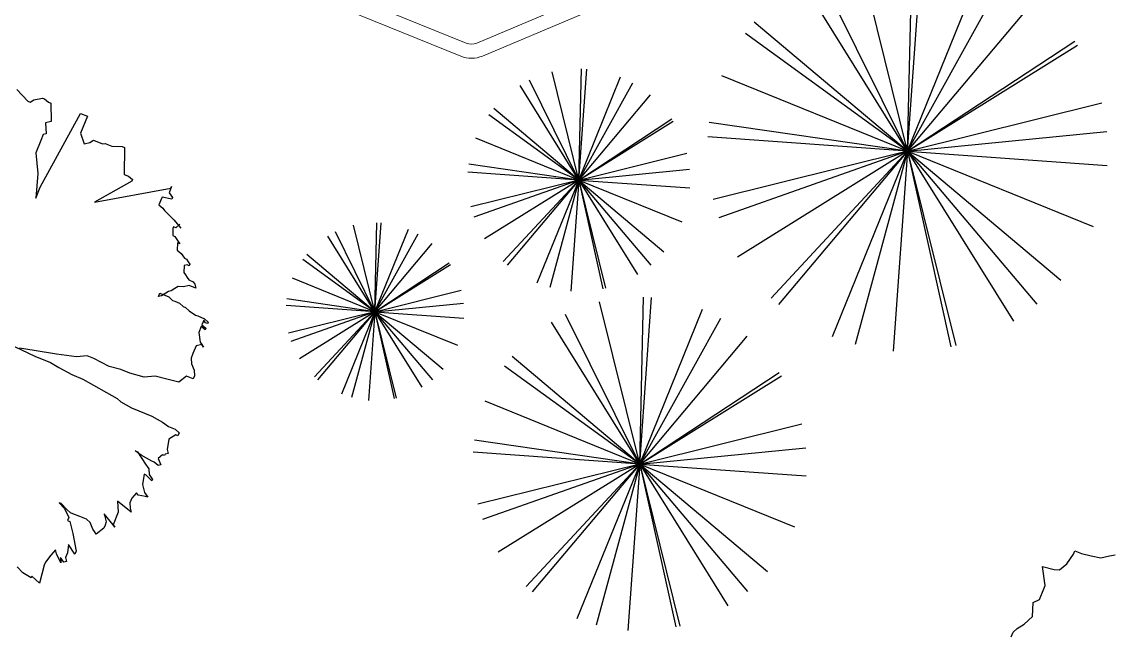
# Model space of a CAD drawing. Header units: millimetres. Extents: x 111 to 1506, y 14 to 566.
# Drawn here: x 270.024 to 273.915, y 87.949 to 90.14 of the extents above; entities that cross this region are included whole.
import ezdxf

# ---------------------------------------------------------------- set-up
doc = ezdxf.new("R2010")
doc.units = ezdxf.units.MM
doc.layers.add('fer', color=8, linetype='Continuous')
doc.layers.add('G', color=254, linetype='Continuous', lineweight=5)
doc.layers.add('PLUMA 0.05', color=240, linetype='Continuous', lineweight=5)

# ---------------------------------------------------------------- blocks, each defined once
blk = doc.blocks.new('ala')
at = {"layer": 'PLUMA 0.05', "color": 25}
for p, q in [((1563.8079, 60.9717), (1562.979, 61.8007)), ((1563.8225, 60.9364), (1563.8225, 59.8792))]:
    blk.add_line(p, q, dxfattribs=at)
blk.add_lwpolyline([(1563.8725, 60.9364), (1563.8725, 59.8792, -0.198912), (1563.8432, 59.8085), (1563.0143, 58.9796, -0.198912), (1562.9436, 58.9503), (1561.8865, 58.9503, -0.198912), (1561.8157, 58.9796), (1560.9868, 59.8085, -0.198912), (1560.9575, 59.8792), (1560.9575, 60.9364, -0.198912), (1560.9868, 61.0071), (1561.8157, 61.836, -0.198912), (1561.8865, 61.8653), (1562.9436, 61.8653, -0.198912), (1563.0143, 61.836), (1563.8432, 61.0071, -0.198912)], format="xyb", close=True, dxfattribs=at)
blk.add_arc((1563.7725, 60.9364), 0.05, 0, 45, dxfattribs=at)
blk = doc.blocks.new('tr')
at = {"layer": 'fer', "color": 97}
for p, q in [((1378.5446, 206.7001), (1378.5625, 206.7087)), ((1378.5446, 206.7001), (1378.5625, 206.7087)), ((1378.5625, 206.7087), (1378.5744, 206.7087)), ((1378.5625, 206.7087), (1378.5625, 206.7087)), ((1378.5625, 206.7087), (1378.5744, 206.7087)), ((1378.5625, 206.7087), (1378.5625, 206.7087)), ((1378.5744, 206.7087), (1378.5744, 206.6827)), ((1378.5744, 206.7087), (1378.5744, 206.7087)), ((1378.5744, 206.7087), (1378.5744, 206.6827)), ((1378.5744, 206.7087), (1378.5744, 206.7087)), ((1378.7648, 206.7174), (1378.7707, 206.7347)), ((1378.7648, 206.7174), (1378.7707, 206.7347)), ((1378.7648, 206.6914), (1378.7648, 206.7174)), ((1378.7648, 206.6914), (1378.7648, 206.7174)), ((1378.7707, 206.7347), (1378.7827, 206.7347)), ((1378.7707, 206.7347), (1378.7707, 206.7347)), ((1378.7707, 206.7347), (1378.7827, 206.7347)), ((1378.7707, 206.7347), (1378.7707, 206.7347)), ((1378.7827, 206.7347), (1378.7827, 206.7261)), ((1378.7827, 206.7347), (1378.7827, 206.7261)), ((1378.7827, 206.7261), (1378.8065, 206.7087)), ((1378.7827, 206.7261), (1378.7827, 206.7261)), ((1378.7827, 206.7261), (1378.8065, 206.7087)), ((1378.7827, 206.7261), (1378.7827, 206.7261)), ((1378.8065, 206.7087), (1378.8422, 206.7174)), ((1378.8065, 206.7087), (1378.8422, 206.7174)), ((1378.8422, 206.7174), (1378.8541, 206.7261)), ((1378.8422, 206.7174), (1378.8541, 206.7261)), ((1378.8541, 206.7261), (1378.86, 206.7174)), ((1378.8541, 206.7261), (1378.8541, 206.7261)), ((1378.8541, 206.7261), (1378.86, 206.7174)), ((1378.8541, 206.7261), (1378.8541, 206.7261)), ((1378.86, 206.7174), (1378.866, 206.7174)), ((1378.86, 206.7174), (1378.866, 206.7174)), ((1378.866, 206.7174), (1378.866, 206.7087)), ((1378.866, 206.7174), (1378.866, 206.7087)), ((1378.866, 206.7087), (1378.8838, 206.7001)), ((1378.866, 206.7087), (1378.8838, 206.7001)), ((1378.8838, 206.7001), (1378.9017, 206.7174)), ((1378.8838, 206.7001), (1378.9017, 206.7174)), ((1378.9017, 206.7174), (1378.9076, 206.7087)), ((1378.9017, 206.7174), (1378.9076, 206.7087)), ((1378.9076, 206.7087), (1378.9017, 206.6914)), ((1378.9076, 206.7087), (1378.9017, 206.6914)), ((1378.9493, 206.6914), (1378.9612, 206.7087)), ((1378.9493, 206.6914), (1378.9612, 206.7087)), ((1378.9671, 206.7087), (1378.9552, 206.6827)), ((1378.9671, 206.7087), (1378.9552, 206.6827)), ((1378.9612, 206.7087), (1378.9671, 206.7087)), ((1378.9612, 206.7087), (1378.9671, 206.7087)), ((1379.0147, 206.7001), (1379.0266, 206.7174)), ((1379.0147, 206.7001), (1379.0266, 206.7174)), ((1379.0266, 206.7174), (1379.0266, 206.7087)), ((1379.0266, 206.7174), (1379.0266, 206.7087)), ((1379.0266, 206.7087), (1379.0326, 206.6827)), ((1379.0266, 206.7087), (1379.0326, 206.6827)), ((1378.3601, 206.6654), (1378.3661, 206.6827)), ((1378.3601, 206.6654), (1378.3661, 206.6827)), ((1378.3601, 206.6394), (1378.3601, 206.6654)), ((1378.3601, 206.6394), (1378.3601, 206.6654)), ((1378.3661, 206.6827), (1378.372, 206.6827)), ((1378.3661, 206.6827), (1378.372, 206.6827)), ((1378.372, 206.6741), (1378.3661, 206.6654)), ((1378.372, 206.6741), (1378.3661, 206.6654)), ((1378.3661, 206.6654), (1378.372, 206.6654)), ((1378.3661, 206.6654), (1378.372, 206.6654)), ((1378.372, 206.6827), (1378.372, 206.6741)), ((1378.372, 206.6827), (1378.372, 206.6741)), ((1378.372, 206.6654), (1378.3839, 206.6654)), ((1378.372, 206.6654), (1378.3839, 206.6654)), ((1378.3839, 206.6654), (1378.3899, 206.6827)), ((1378.3839, 206.6654), (1378.3899, 206.6827)), ((1378.3958, 206.6827), (1378.3899, 206.6654)), ((1378.3899, 206.6827), (1378.3958, 206.6827)), ((1378.3958, 206.6827), (1378.3899, 206.6654)), ((1378.3899, 206.6827), (1378.3958, 206.6827)), ((1378.3899, 206.6654), (1378.4137, 206.6654)), ((1378.3899, 206.6654), (1378.4137, 206.6654)), ((1378.4137, 206.6654), (1378.4434, 206.6827)), ((1378.4137, 206.6654), (1378.4434, 206.6827)), ((1378.4434, 206.6827), (1378.4494, 206.6914)), ((1378.4434, 206.6827), (1378.4494, 206.6914)), ((1378.4553, 206.7001), (1378.4494, 206.6914)), ((1378.4494, 206.6914), (1378.4553, 206.7001)), ((1378.4553, 206.7001), (1378.4494, 206.6914)), ((1378.4494, 206.6914), (1378.4553, 206.7001)), ((1378.4494, 206.6914), (1378.4613, 206.6741)), ((1378.4494, 206.6914), (1378.4613, 206.6741)), ((1378.4613, 206.6741), (1378.491, 206.6741)), ((1378.4613, 206.6741), (1378.491, 206.6741)), ((1378.491, 206.6741), (1378.5089, 206.6741)), ((1378.491, 206.6741), (1378.5089, 206.6741)), ((1378.5089, 206.6741), (1378.5268, 206.6827)), ((1378.5089, 206.6741), (1378.5268, 206.6827)), ((1378.5268, 206.6827), (1378.5446, 206.7001)), ((1378.5268, 206.6827), (1378.5446, 206.7001)), ((1378.5446, 206.7001), (1378.5446, 206.7001)), ((1378.5446, 206.7001), (1378.5446, 206.7001)), ((1378.5744, 206.6827), (1378.6041, 206.6654)), ((1378.5744, 206.6827), (1378.6041, 206.6654)), ((1378.6041, 206.6654), (1378.6101, 206.6221)), ((1378.6041, 206.6654), (1378.6101, 206.6221)), ((1378.7529, 206.6221), (1378.7588, 206.6654)), ((1378.7529, 206.6221), (1378.7588, 206.6654)), ((1378.7588, 206.6654), (1378.7648, 206.6914)), ((1378.7588, 206.6654), (1378.7648, 206.6914)), ((1378.8898, 206.6221), (1378.9195, 206.6654)), ((1378.8898, 206.6221), (1378.9195, 206.6654)), ((1378.9017, 206.6827), (1378.8957, 206.6394)), ((1378.9017, 206.6827), (1378.8957, 206.6394)), ((1378.9017, 206.6914), (1378.9017, 206.6827)), ((1378.9017, 206.6914), (1378.9017, 206.6827)), ((1378.9195, 206.6654), (1378.9314, 206.6827)), ((1378.9195, 206.6654), (1378.9314, 206.6827)), ((1378.9314, 206.6827), (1378.9493, 206.6914)), ((1378.9314, 206.6827), (1378.9493, 206.6914)), ((1378.9552, 206.6741), (1378.9909, 206.6827)), ((1378.9552, 206.6827), (1378.9552, 206.6741)), ((1378.9552, 206.6741), (1378.9909, 206.6827)), ((1378.9552, 206.6827), (1378.9552, 206.6741)), ((1378.9909, 206.6827), (1379.0147, 206.7001)), ((1378.9909, 206.6827), (1379.0147, 206.7001)), ((1379.0326, 206.6827), (1379.0266, 206.6741)), ((1379.0326, 206.6827), (1379.0266, 206.6741)), ((1379.0266, 206.6741), (1379.0505, 206.6654)), ((1379.0266, 206.6741), (1379.0505, 206.6654)), ((1379.0505, 206.6654), (1379.0683, 206.6654)), ((1379.0505, 206.6654), (1379.0683, 206.6654)), ((1379.0683, 206.6654), (1379.0862, 206.6741)), ((1379.0683, 206.6654), (1379.0862, 206.6741)), ((1379.0981, 206.6827), (1379.0802, 206.6221)), ((1379.0981, 206.6827), (1379.0802, 206.6221)), ((1379.0862, 206.6741), (1379.0981, 206.6827)), ((1379.0862, 206.6741), (1379.0981, 206.6827)), ((1378.3542, 206.6047), (1378.3601, 206.6307)), ((1378.3542, 206.6047), (1378.3601, 206.6307)), ((1378.3601, 206.6307), (1378.3601, 206.6394)), ((1378.3601, 206.6307), (1378.3601, 206.6394)), ((1378.8957, 206.6394), (1378.8898, 206.6134)), ((1378.8957, 206.6394), (1378.8898, 206.6134)), ((1379.0802, 206.6221), (1379.1159, 206.6394)), ((1379.0802, 206.6221), (1379.1159, 206.6394)), ((1379.1159, 206.6394), (1379.1635, 206.6394)), ((1379.1159, 206.6394), (1379.1635, 206.6394)), ((1379.1635, 206.6394), (1379.1397, 206.5961)), ((1379.1635, 206.6394), (1379.1397, 206.5961)), ((1379.1695, 206.6481), (1379.1635, 206.6394)), ((1379.1635, 206.6394), (1379.1695, 206.6481)), ((1379.1695, 206.6481), (1379.1635, 206.6394)), ((1379.1635, 206.6394), (1379.1695, 206.6481)), ((1378.253, 206.5788), (1378.259, 206.5874)), ((1378.253, 206.5788), (1378.259, 206.5874)), ((1378.259, 206.5874), (1378.2709, 206.5961)), ((1378.259, 206.5874), (1378.2709, 206.5961)), ((1378.259, 206.5874), (1378.259, 206.5874)), ((1378.259, 206.5874), (1378.259, 206.5874)), ((1378.2709, 206.5961), (1378.2709, 206.5874)), ((1378.2709, 206.5961), (1378.2709, 206.5874)), ((1378.2709, 206.5874), (1378.2709, 206.5788)), ((1378.2709, 206.5874), (1378.2709, 206.5788)), ((1378.3482, 206.5874), (1378.3542, 206.6047)), ((1378.3482, 206.5874), (1378.3542, 206.6047)), ((1378.3482, 206.5788), (1378.3482, 206.5874)), ((1378.3482, 206.5788), (1378.3482, 206.5874)), ((1378.6101, 206.6221), (1378.616, 206.5788)), ((1378.6101, 206.6221), (1378.616, 206.5788)), ((1378.7529, 206.5441), (1378.7529, 206.6221)), ((1378.7529, 206.5441), (1378.7529, 206.6221)), ((1378.8898, 206.6134), (1378.8898, 206.6221)), ((1378.8898, 206.6134), (1378.8898, 206.6221)), ((1379.1397, 206.5961), (1379.1635, 206.6134)), ((1379.1397, 206.5961), (1379.1635, 206.6134)), ((1379.1635, 206.6134), (1379.1754, 206.6134)), ((1379.1635, 206.6134), (1379.1754, 206.6134)), ((1379.1754, 206.6134), (1379.1873, 206.6134)), ((1379.1754, 206.6134), (1379.1873, 206.6134)), ((1379.1873, 206.6134), (1379.2171, 206.5961)), ((1379.1873, 206.6134), (1379.2171, 206.5961)), ((1379.2111, 206.5874), (1379.2052, 206.5788)), ((1379.2111, 206.5874), (1379.2052, 206.5788)), ((1379.2171, 206.5961), (1379.2111, 206.5874)), ((1379.2171, 206.5961), (1379.2111, 206.5874)), ((1378.2411, 206.5441), (1378.2471, 206.5528)), ((1378.2411, 206.5441), (1378.2471, 206.5528)), ((1378.2471, 206.5528), (1378.253, 206.5614)), ((1378.2471, 206.5528), (1378.253, 206.5614)), ((1378.253, 206.5614), (1378.253, 206.5788)), ((1378.253, 206.5614), (1378.253, 206.5788)), ((1378.2709, 206.5788), (1378.2709, 206.5701)), ((1378.2709, 206.5788), (1378.2709, 206.5788)), ((1378.2709, 206.5788), (1378.2709, 206.5701)), ((1378.2709, 206.5788), (1378.2709, 206.5788)), ((1378.2709, 206.5701), (1378.2828, 206.5528)), ((1378.2709, 206.5701), (1378.2828, 206.5528)), ((1378.2828, 206.5528), (1378.2887, 206.5354)), ((1378.2828, 206.5528), (1378.2887, 206.5354)), ((1378.3423, 206.5614), (1378.3482, 206.5788)), ((1378.3423, 206.5614), (1378.3482, 206.5788)), ((1378.3423, 206.5441), (1378.3423, 206.5614)), ((1378.3423, 206.5441), (1378.3423, 206.5614)), ((1378.616, 206.5788), (1378.6339, 206.5441)), ((1378.616, 206.5788), (1378.6339, 206.5441)), ((1379.1873, 206.5614), (1379.1814, 206.5441)), ((1379.1873, 206.5614), (1379.1814, 206.5441)), ((1379.2052, 206.5788), (1379.1873, 206.5614)), ((1379.2052, 206.5788), (1379.1873, 206.5614)), ((1379.2468, 206.5181), (1379.3004, 206.5528)), ((1379.2468, 206.5181), (1379.3004, 206.5528)), ((1379.3123, 206.5528), (1379.2885, 206.5181)), ((1379.3123, 206.5528), (1379.2885, 206.5181)), ((1379.3004, 206.5528), (1379.3123, 206.5528)), ((1379.3004, 206.5528), (1379.3123, 206.5528)), ((1379.3123, 206.5528), (1379.3123, 206.5528)), ((1379.3123, 206.5528), (1379.3123, 206.5528)), ((1378.1756, 206.5008), (1378.1875, 206.5181)), ((1378.1756, 206.5008), (1378.1875, 206.5181)), ((1378.1875, 206.5268), (1378.1935, 206.5354)), ((1378.1875, 206.5268), (1378.1935, 206.5354)), ((1378.1875, 206.5181), (1378.1875, 206.5268)), ((1378.1875, 206.5181), (1378.1875, 206.5268)), ((1378.1935, 206.5354), (1378.1994, 206.5441)), ((1378.1935, 206.5354), (1378.1994, 206.5441)), ((1378.1994, 206.5441), (1378.2054, 206.5441)), ((1378.1994, 206.5441), (1378.2054, 206.5441)), ((1378.2054, 206.5441), (1378.2054, 206.5354)), ((1378.2054, 206.5441), (1378.2054, 206.5441)), ((1378.2054, 206.5441), (1378.2054, 206.5354)), ((1378.2054, 206.5441), (1378.2054, 206.5441)), ((1378.2054, 206.5354), (1378.2113, 206.5268)), ((1378.2054, 206.5354), (1378.2054, 206.5354)), ((1378.2054, 206.5354), (1378.2113, 206.5268)), ((1378.2054, 206.5354), (1378.2054, 206.5354)), ((1378.2113, 206.5268), (1378.2351, 206.5354)), ((1378.2113, 206.5268), (1378.2351, 206.5354)), ((1378.2351, 206.5354), (1378.2411, 206.5441)), ((1378.2351, 206.5354), (1378.2411, 206.5441)), ((1378.2351, 206.5354), (1378.2351, 206.5354)), ((1378.2351, 206.5354), (1378.2351, 206.5354)), ((1378.2887, 206.5354), (1378.3006, 206.5268)), ((1378.2887, 206.5354), (1378.3006, 206.5268)), ((1378.3006, 206.5268), (1378.3125, 206.5181)), ((1378.3006, 206.5268), (1378.3125, 206.5181)), ((1378.3125, 206.5181), (1378.3185, 206.5094)), ((1378.3125, 206.5181), (1378.3185, 206.5094)), ((1378.3185, 206.5094), (1378.3423, 206.4921)), ((1378.3185, 206.5094), (1378.3423, 206.4921)), ((1378.3363, 206.5181), (1378.3423, 206.5354)), ((1378.3363, 206.5181), (1378.3423, 206.5354)), ((1378.3363, 206.4834), (1378.3363, 206.5181)), ((1378.3363, 206.4834), (1378.3363, 206.5181)), ((1378.3423, 206.5441), (1378.3423, 206.5441)), ((1378.3423, 206.5354), (1378.3423, 206.5441)), ((1378.3423, 206.5441), (1378.3423, 206.5441)), ((1378.3423, 206.5354), (1378.3423, 206.5441)), ((1378.6339, 206.5441), (1378.6398, 206.4921)), ((1378.6339, 206.5441), (1378.6398, 206.4921)), ((1378.7469, 206.5008), (1378.7529, 206.5441)), ((1378.7469, 206.5008), (1378.7529, 206.5441)), ((1379.1814, 206.5441), (1379.1814, 206.5181)), ((1379.1814, 206.5441), (1379.1814, 206.5181)), ((1379.1814, 206.5181), (1379.1814, 206.4921)), ((1379.1814, 206.5181), (1379.1814, 206.4921)), ((1379.2111, 206.4921), (1379.2468, 206.5181)), ((1379.2111, 206.4921), (1379.2468, 206.5181)), ((1379.2468, 206.5181), (1379.2468, 206.5181)), ((1379.2468, 206.5181), (1379.2468, 206.5181)), ((1379.2885, 206.5181), (1379.3182, 206.5268)), ((1379.2885, 206.5181), (1379.3182, 206.5268)), ((1379.2885, 206.5181), (1379.2885, 206.5181)), ((1379.2885, 206.5181), (1379.2885, 206.5181)), ((1379.3182, 206.5268), (1379.3361, 206.5268)), ((1379.3182, 206.5268), (1379.3361, 206.5268)), ((1379.3361, 206.5268), (1379.348, 206.5354)), ((1379.3361, 206.5268), (1379.348, 206.5354)), ((1379.3599, 206.5181), (1379.3361, 206.4921)), ((1379.3599, 206.5181), (1379.3361, 206.4921)), ((1379.354, 206.5268), (1379.3421, 206.5094)), ((1379.354, 206.5268), (1379.3421, 206.5094)), ((1379.3421, 206.5094), (1379.3599, 206.5181)), ((1379.3421, 206.5094), (1379.3599, 206.5181)), ((1379.348, 206.5354), (1379.354, 206.5268)), ((1379.348, 206.5354), (1379.354, 206.5268)), ((1378.128, 206.4574), (1378.1399, 206.4748)), ((1378.128, 206.4574), (1378.1399, 206.4748)), ((1378.1399, 206.4748), (1378.1459, 206.4834)), ((1378.1399, 206.4748), (1378.1459, 206.4834)), ((1378.1399, 206.4748), (1378.1399, 206.4748)), ((1378.1399, 206.4748), (1378.1399, 206.4748)), ((1378.1459, 206.4748), (1378.1697, 206.4834)), ((1378.1459, 206.4834), (1378.1459, 206.4748)), ((1378.1459, 206.4748), (1378.1697, 206.4834)), ((1378.1459, 206.4834), (1378.1459, 206.4748)), ((1378.1697, 206.4834), (1378.1756, 206.5008)), ((1378.1697, 206.4834), (1378.1756, 206.5008)), ((1378.3363, 206.4834), (1378.3363, 206.4834)), ((1378.3482, 206.4834), (1378.3363, 206.4834)), ((1378.3363, 206.4834), (1378.3363, 206.4834)), ((1378.3482, 206.4834), (1378.3363, 206.4834)), ((1378.3423, 206.4921), (1378.3482, 206.4834)), ((1378.3423, 206.4921), (1378.3482, 206.4834)), ((1378.6398, 206.4921), (1378.6398, 206.4574)), ((1378.6398, 206.4921), (1378.6398, 206.4574)), ((1378.7231, 206.3448), (1378.741, 206.4834)), ((1378.7231, 206.3448), (1378.741, 206.4834)), ((1378.741, 206.4834), (1378.7469, 206.5008)), ((1378.741, 206.4834), (1378.7469, 206.5008)), ((1379.1754, 206.4574), (1379.1992, 206.4834)), ((1379.1814, 206.4834), (1379.1754, 206.4661)), ((1379.1754, 206.4574), (1379.1992, 206.4834)), ((1379.1814, 206.4834), (1379.1754, 206.4661)), ((1379.1814, 206.4921), (1379.1814, 206.4834)), ((1379.1814, 206.4921), (1379.1814, 206.4834)), ((1379.1992, 206.4834), (1379.2111, 206.4834)), ((1379.1992, 206.4834), (1379.2111, 206.4834)), ((1379.2111, 206.4834), (1379.2111, 206.4921)), ((1379.2111, 206.4834), (1379.2111, 206.4921)), ((1379.3361, 206.4921), (1379.3242, 206.4834)), ((1379.3361, 206.4921), (1379.3242, 206.4834)), ((1379.3242, 206.4834), (1379.348, 206.4748)), ((1379.3242, 206.4834), (1379.348, 206.4748)), ((1379.348, 206.4748), (1379.3778, 206.4661)), ((1379.348, 206.4748), (1379.3778, 206.4661)), ((1379.3897, 206.4661), (1379.4551, 206.4748)), ((1379.3897, 206.4661), (1379.4551, 206.4748)), ((1379.4551, 206.4748), (1379.4432, 206.4401)), ((1379.4551, 206.4748), (1379.4432, 206.4401)), ((1379.4551, 206.4748), (1379.4551, 206.4748)), ((1379.4551, 206.4748), (1379.4551, 206.4748)), ((1378.0566, 206.3881), (1378.0745, 206.4314)), ((1378.0566, 206.3881), (1378.0745, 206.4314)), ((1378.0745, 206.4314), (1378.0923, 206.4661)), ((1378.0745, 206.4314), (1378.0923, 206.4661)), ((1378.0804, 206.4574), (1378.0983, 206.4488)), ((1378.0804, 206.4574), (1378.0983, 206.4488)), ((1378.0983, 206.4488), (1378.0983, 206.4401)), ((1378.0983, 206.4488), (1378.0983, 206.4488)), ((1378.0983, 206.4488), (1378.0983, 206.4401)), ((1378.0983, 206.4488), (1378.0983, 206.4488)), ((1378.0983, 206.4401), (1378.1042, 206.4401)), ((1378.0983, 206.4401), (1378.0983, 206.4401)), ((1378.0983, 206.4401), (1378.1042, 206.4401)), ((1378.0983, 206.4401), (1378.0983, 206.4401)), ((1378.1042, 206.4401), (1378.128, 206.4488)), ((1378.1042, 206.4401), (1378.128, 206.4488)), ((1378.128, 206.4574), (1378.128, 206.4574)), ((1378.128, 206.4574), (1378.128, 206.4574)), ((1378.128, 206.4574), (1378.128, 206.4574)), ((1378.128, 206.4488), (1378.128, 206.4574)), ((1378.128, 206.4574), (1378.128, 206.4574)), ((1378.128, 206.4574), (1378.128, 206.4574)), ((1378.128, 206.4574), (1378.128, 206.4574)), ((1378.128, 206.4488), (1378.128, 206.4574)), ((1378.6398, 206.4574), (1378.6458, 206.4141)), ((1378.6398, 206.4574), (1378.6458, 206.4141)), ((1379.1754, 206.4661), (1379.1635, 206.4401)), ((1379.1754, 206.4661), (1379.1635, 206.4401)), ((1379.1635, 206.4314), (1379.1754, 206.4574)), ((1379.1635, 206.4314), (1379.1754, 206.4574)), ((1379.1635, 206.4401), (1379.1635, 206.4314)), ((1379.1635, 206.4401), (1379.1635, 206.4314)), ((1379.1754, 206.4661), (1379.1754, 206.4661)), ((1379.1754, 206.4661), (1379.1754, 206.4661)), ((1379.3778, 206.4661), (1379.3897, 206.4661)), ((1379.3778, 206.4661), (1379.3897, 206.4661)), ((1379.4492, 206.4401), (1379.4432, 206.4054)), ((1379.4432, 206.4401), (1379.4492, 206.4401)), ((1379.4492, 206.4401), (1379.4432, 206.4054)), ((1379.4432, 206.4401), (1379.4492, 206.4401)), ((1377.9912, 206.3794), (1378.0031, 206.3968)), ((1377.9912, 206.3794), (1378.0031, 206.3968)), ((1378.0031, 206.3968), (1378.009, 206.3968)), ((1378.0031, 206.3968), (1378.009, 206.3968)), ((1378.009, 206.3968), (1378.015, 206.3621)), ((1378.009, 206.3968), (1378.015, 206.3621)), ((1378.6458, 206.4141), (1378.6398, 206.3534)), ((1378.6458, 206.4141), (1378.6398, 206.3534)), ((1379.4432, 206.4054), (1379.4313, 206.3794)), ((1379.4432, 206.4054), (1379.4313, 206.3794)), ((1379.4432, 206.4054), (1379.4432, 206.4054)), ((1379.4432, 206.4054), (1379.4432, 206.4054)), ((1377.9674, 206.3794), (1377.9912, 206.3794)), ((1377.9733, 206.3794), (1377.9674, 206.3794)), ((1377.9674, 206.3794), (1377.9912, 206.3794)), ((1377.9733, 206.3794), (1377.9674, 206.3794)), ((1378.1221, 206.1455), (1377.9733, 206.3794)), ((1378.1221, 206.1455), (1377.9733, 206.3794)), ((1378.015, 206.3621), (1378.0209, 206.3621)), ((1378.015, 206.3621), (1378.0209, 206.3621)), ((1378.0209, 206.3621), (1378.0447, 206.3621)), ((1378.0209, 206.3621), (1378.0447, 206.3621)), ((1378.0447, 206.3621), (1378.0507, 206.3794)), ((1378.0447, 206.3621), (1378.0507, 206.3794)), ((1378.0507, 206.3794), (1378.0566, 206.3881)), ((1378.0507, 206.3794), (1378.0566, 206.3881)), ((1378.0566, 206.3881), (1378.0566, 206.3881)), ((1378.0566, 206.3881), (1378.0566, 206.3881)), ((1378.6398, 206.3534), (1378.6398, 206.3274)), ((1378.6398, 206.3534), (1378.6398, 206.3274)), ((1378.6398, 206.3274), (1378.6577, 206.2928)), ((1378.6398, 206.3274), (1378.6577, 206.2928)), ((1378.7231, 206.3014), (1378.7231, 206.3448)), ((1378.7231, 206.3014), (1378.7231, 206.3448)), ((1378.6577, 206.2928), (1378.6755, 206.2235)), ((1378.6577, 206.2928), (1378.6755, 206.2235)), ((1378.7172, 206.2495), (1378.7231, 206.3014)), ((1378.7172, 206.2495), (1378.7231, 206.3014)), ((1377.9912, 206.2235), (1377.9971, 206.2408)), ((1377.9912, 206.2235), (1377.9971, 206.2408)), ((1377.9971, 206.2408), (1378.0031, 206.2408)), ((1377.9971, 206.2408), (1378.0031, 206.2408)), ((1378.0031, 206.2408), (1378.1221, 206.1455)), ((1378.0031, 206.2408), (1378.1221, 206.1455)), ((1378.7112, 206.2148), (1378.7172, 206.2495)), ((1378.7112, 206.2148), (1378.7172, 206.2495)), ((1377.9019, 206.1715), (1377.9912, 206.2061)), ((1377.9019, 206.1715), (1377.9912, 206.2061)), ((1377.9912, 206.2061), (1377.9912, 206.2235)), ((1377.9912, 206.2061), (1377.9912, 206.2235)), ((1378.6755, 206.2235), (1378.6934, 206.1455)), ((1378.6755, 206.2235), (1378.6934, 206.1455)), ((1378.7112, 206.1541), (1378.7112, 206.2148)), ((1378.7112, 206.1541), (1378.7112, 206.2148)), ((1377.9019, 206.1628), (1377.9019, 206.1715)), ((1377.9019, 206.1628), (1377.9019, 206.1715)), ((1377.9138, 206.1281), (1377.9019, 206.1628)), ((1377.9138, 206.1281), (1377.9019, 206.1628)), ((1377.9138, 206.1021), (1377.9138, 206.1281)), ((1377.9138, 206.1021), (1377.9138, 206.1281)), ((1378.6934, 206.1455), (1378.7053, 206.0935)), ((1378.6934, 206.1455), (1378.7053, 206.0935)), ((1378.7053, 206.0501), (1378.7112, 206.1541)), ((1378.7053, 206.0501), (1378.7112, 206.1541)), ((1377.9197, 206.0935), (1377.9138, 206.1021)), ((1377.9197, 206.0935), (1377.9138, 206.1021)), ((1377.9197, 206.0588), (1377.9197, 206.0935)), ((1377.9197, 206.0588), (1377.9197, 206.0935)), ((1377.9316, 206.0501), (1377.9197, 206.0588)), ((1377.9316, 206.0501), (1377.9197, 206.0588)), ((1377.9435, 206.0328), (1377.9316, 206.0501)), ((1377.9435, 206.0328), (1377.9316, 206.0501)), ((1377.8483, 206.0068), (1377.9138, 206.0068)), ((1377.8483, 206.0068), (1377.9138, 206.0068)), ((1377.8483, 206.0068), (1377.8483, 206.0068)), ((1377.8483, 205.9808), (1377.8483, 206.0068)), ((1377.8483, 206.0068), (1377.8483, 206.0068)), ((1377.8483, 205.9808), (1377.8483, 206.0068)), ((1377.9138, 206.0068), (1377.9435, 206.0328)), ((1377.9138, 206.0068), (1377.9435, 206.0328)), ((1378.1459, 205.9462), (1377.8483, 205.9808)), ((1378.1459, 205.9462), (1377.8483, 205.9808)), ((1377.8483, 205.9808), (1377.8483, 205.9808)), ((1377.8483, 205.9808), (1377.8483, 205.9808)), ((1378.1042, 205.9202), (1378.1875, 205.9462)), ((1378.1042, 205.9202), (1378.1875, 205.9462)), ((1378.1875, 205.9462), (1378.1459, 205.9462)), ((1378.1875, 205.9462), (1378.1459, 205.9462)), ((1377.8543, 205.8682), (1377.9138, 205.8942)), ((1377.8543, 205.8682), (1377.9138, 205.8942)), ((1377.9138, 205.8942), (1377.9257, 205.8768)), ((1377.9138, 205.8942), (1377.9257, 205.8768)), ((1377.9257, 205.8768), (1377.9614, 205.8942)), ((1377.9257, 205.8768), (1377.9614, 205.8942)), ((1377.9614, 205.8942), (1377.9674, 205.8855)), ((1377.9614, 205.8942), (1377.9674, 205.8855)), ((1377.9674, 205.8855), (1377.9912, 205.8855)), ((1377.9674, 205.8855), (1377.9912, 205.8855)), ((1377.9912, 205.8855), (1378.0388, 205.8855)), ((1377.9912, 205.8855), (1378.0388, 205.8855)), ((1378.0388, 205.8855), (1378.1042, 205.9202)), ((1378.0388, 205.8855), (1378.1042, 205.9202)), ((1377.8483, 205.8422), (1377.8543, 205.8595)), ((1377.8483, 205.8422), (1377.8543, 205.8595)), ((1377.8543, 205.8682), (1377.8543, 205.8682)), ((1377.8543, 205.8595), (1377.8543, 205.8682)), ((1377.8543, 205.8682), (1377.8543, 205.8682)), ((1377.8543, 205.8595), (1377.8543, 205.8682)), ((1377.8483, 205.8335), (1377.8483, 205.8422)), ((1377.8483, 205.8335), (1377.8483, 205.8422)), ((1377.8662, 205.8075), (1377.8483, 205.8335)), ((1377.8662, 205.8075), (1377.8483, 205.8335)), ((1377.8781, 205.7988), (1377.8662, 205.8075)), ((1377.8781, 205.7988), (1377.8662, 205.8075)), ((1377.8543, 205.7382), (1377.8781, 205.7902)), ((1377.8543, 205.7382), (1377.8781, 205.7902)), ((1377.8781, 205.7902), (1377.8781, 205.7988)), ((1377.8781, 205.7902), (1377.8781, 205.7988)), ((1378.1875, 205.2009), (1378.1756, 205.2182)), ((1378.1875, 205.2009), (1378.1756, 205.2182)), ((1378.2054, 205.1749), (1378.1875, 205.2009)), ((1378.2054, 205.1749), (1378.1875, 205.2009)), ((1378.2113, 205.1402), (1378.2054, 205.1749)), ((1378.2113, 205.1402), (1378.2054, 205.1749)), ((1378.2113, 205.1402), (1378.2113, 205.1402)), ((1378.2173, 205.1056), (1378.2113, 205.1402)), ((1378.2113, 205.1402), (1378.2113, 205.1402)), ((1378.2173, 205.1056), (1378.2113, 205.1402)), ((1378.2173, 205.0796), (1378.2173, 205.1056)), ((1378.2173, 205.0796), (1378.2173, 205.1056)), ((1378.2292, 205.0796), (1378.2173, 205.0796)), ((1378.2292, 205.0796), (1378.2173, 205.0796)), ((1378.2709, 205.0709), (1378.2292, 205.0796)), ((1378.2709, 205.0709), (1378.2292, 205.0796)), ((1378.3006, 205.0536), (1378.2709, 205.0709)), ((1378.3006, 205.0536), (1378.2709, 205.0709)), ((1378.3066, 205.0363), (1378.3006, 205.0536)), ((1378.3066, 205.0363), (1378.3006, 205.0536)), ((1378.3125, 204.9929), (1378.3066, 205.0363)), ((1378.3125, 204.9929), (1378.3066, 205.0363)), ((1378.372, 205.0276), (1378.3125, 204.9929)), ((1378.372, 205.0276), (1378.3125, 204.9929)), ((1378.3839, 205.0276), (1378.372, 205.0276)), ((1378.3839, 205.0276), (1378.372, 205.0276)), ((1378.4256, 205.0276), (1378.3839, 205.0276)), ((1378.4256, 205.0276), (1378.3839, 205.0276)), ((1378.4434, 205.0103), (1378.4256, 205.0276)), ((1378.4434, 205.0103), (1378.4256, 205.0276)), ((1378.491, 205.0276), (1378.4434, 205.0103)), ((1378.491, 205.0276), (1378.4434, 205.0103)), ((1378.5268, 205.0103), (1378.491, 205.0276)), ((1378.5268, 205.0103), (1378.491, 205.0276)), ((1378.5506, 204.9929), (1378.5268, 205.0103)), ((1378.5506, 204.9929), (1378.5268, 205.0103)), ((1378.5684, 204.9843), (1378.5506, 204.9929)), ((1378.5684, 204.9843), (1378.5506, 204.9929)), ((1378.5863, 204.9843), (1378.5684, 204.9843)), ((1378.5863, 204.9843), (1378.5684, 204.9843))]:
    blk.add_line(p, q, dxfattribs=at)

msp = doc.modelspace()

# ---------------------------------------------------------------- hatches: boundary and pattern name
at = {"lineweight": 100, "ltscale": 1000}
h = msp.add_hatch(dxfattribs=at)
h.set_pattern_fill('AR-HBONE', color=256, scale=0.046, angle=-22.08523, style=0)
h.set_pattern_definition([(22.914772, (797.12783, 1599.99595), (0.097837146, 0.241122153), [0.552, -0.184]), (112.914772, (797.29731, 1600.0676), (0.097837146, 0.241122153), [0.552, -0.184])])
edge = h.paths.add_edge_path()
edge.add_line((295.08201, 132.30753), (297.74963, 131.63818))
edge.add_line((297.74963, 131.63818), (297.54448, 130.9164))
edge.add_line((297.54448, 130.9164), (248.83294, 99.17733))
edge.add_line((248.83294, 99.17733), (247.06971, 88.40748))
edge.add_line((247.06971, 88.40748), (245.10407, 88.77997))
edge.add_line((245.10407, 88.77997), (247.00179, 100.37129))
edge.add_line((247.00179, 100.37129), (294.89948, 131.58008))
edge.add_line((294.89948, 131.58008), (295.07765, 132.30862))
edge.add_line((295.07765, 132.30862), (297.72701, 131.64385))
at = {"layer": 'G', "lineweight": 100, "ltscale": 1000}
h = msp.add_hatch(dxfattribs=at)
h.set_pattern_fill('AR-HBONE', color=256, scale=0.046, angle=-105.01068, style=0)
h.set_pattern_definition([(299.989322, (1759.44181, -290.11183), (0.251336119, -0.067395514), [0.552, -0.184]), (29.989322, (1759.53378, -290.2712), (0.251336119, -0.067395514), [0.552, -0.184])])
edge = h.paths.add_edge_path()
edge.add_line((245.14386, 88.77243), (288.23794, 78.57046))
edge.add_line((288.23794, 78.57046), (200.7159, 95.15598))
edge.add_line((200.7159, 95.15598), (201.10543, 97.11776))
edge.add_line((201.10543, 97.11776), (290.19297, 80.23558))

# ---------------------------------------------------------------- linework, layer by layer
at = {"layer": 'fer', "color": 97}
for p, q in [((273.18443, 89.6787), (273.20085, 90.39307)), ((273.18443, 89.6787), (273.20085, 90.39307)), ((273.18443, 89.6787), (273.23534, 90.39144)), ((273.18443, 89.6787), (273.23534, 90.39144)), ((273.18443, 89.6787), (273.0126, 90.37229)), ((273.18443, 89.6787), (273.0126, 90.37229)), ((273.18443, 89.6787), (273.4531, 90.34083)), ((273.18443, 89.6787), (273.4531, 90.34083)), ((273.18443, 89.6787), (272.86698, 90.31887)), ((273.18443, 89.6787), (272.86698, 90.31887)), ((273.18443, 89.6787), (273.53095, 90.30361)), ((273.18443, 89.6787), (273.53095, 90.30361)), ((273.18443, 89.6787), (272.80668, 90.28524)), ((273.18443, 89.6787), (272.80668, 90.28524)), ((273.18443, 89.6787), (273.64456, 90.2254)), ((273.18443, 89.6787), (273.64456, 90.2254)), ((273.18443, 89.6787), (272.63774, 90.13882)), ((273.18443, 89.6787), (272.63774, 90.13882)), ((273.18443, 89.6787), (272.60584, 90.09801)), ((273.18443, 89.6787), (272.60584, 90.09801)), ((273.18443, 89.6787), (273.78167, 90.071)), ((273.18443, 89.6787), (273.78167, 90.071)), ((273.18443, 89.6787), (273.79097, 90.05646)), ((273.18443, 89.6787), (273.79097, 90.05646)), ((272.01166, 89.57576), (271.9162, 89.96109)), ((272.01166, 89.57576), (271.9162, 89.96109)), ((272.01166, 89.57576), (272.02078, 89.97263)), ((272.01166, 89.57576), (272.02078, 89.97263)), ((272.01166, 89.57576), (272.03995, 89.97173)), ((272.01166, 89.57576), (272.03995, 89.97173)), ((272.01166, 89.57576), (271.8018, 89.91273)), ((272.01166, 89.57576), (271.8018, 89.91273)), ((272.01166, 89.57576), (271.8353, 89.93141)), ((272.01166, 89.57576), (271.8353, 89.93141)), ((272.01166, 89.57576), (272.16092, 89.94361)), ((272.01166, 89.57576), (272.16092, 89.94361)), ((272.01166, 89.57576), (272.20417, 89.92294)), ((272.01166, 89.57576), (272.20417, 89.92294)), ((273.18443, 89.6787), (272.52231, 89.94736)), ((273.18443, 89.6787), (272.52231, 89.94736)), ((272.01166, 89.57576), (272.26729, 89.87948)), ((272.01166, 89.57576), (272.26729, 89.87948)), ((272.01166, 89.57576), (271.70794, 89.83139)), ((272.01166, 89.57576), (271.70794, 89.83139)), ((273.18443, 89.6787), (273.87802, 89.85054)), ((273.18443, 89.6787), (273.87802, 89.85054)), ((272.01166, 89.57576), (271.69023, 89.80871)), ((272.01166, 89.57576), (271.69023, 89.80871)), ((272.01166, 89.57576), (272.34346, 89.79371)), ((272.01166, 89.57576), (272.34346, 89.79371)), ((272.01166, 89.57576), (272.34863, 89.78563)), ((272.01166, 89.57576), (272.34863, 89.78563)), ((273.18443, 89.6787), (272.47725, 89.7811)), ((273.18443, 89.6787), (272.47725, 89.7811)), ((272.01166, 89.57576), (271.64382, 89.72502)), ((272.01166, 89.57576), (271.64382, 89.72502)), ((273.18443, 89.6787), (272.47169, 89.72961)), ((273.18443, 89.6787), (272.47169, 89.72961)), ((273.18443, 89.6787), (273.89557, 89.74852)), ((273.18443, 89.6787), (273.89557, 89.74852)), ((273.18443, 89.6787), (272.49085, 89.50687)), ((273.18443, 89.6787), (272.49085, 89.50687)), ((273.18443, 89.6787), (272.51067, 89.44073)), ((273.18443, 89.6787), (272.51067, 89.44073)), ((273.18443, 89.6787), (272.57789, 89.30095)), ((273.18443, 89.6787), (272.57789, 89.30095)), ((273.18443, 89.6787), (272.69844, 89.15487)), ((273.18443, 89.6787), (272.69844, 89.15487)), ((273.18443, 89.6787), (272.72431, 89.132)), ((273.18443, 89.6787), (272.72431, 89.132)), ((273.18443, 89.6787), (272.91577, 89.01657)), ((273.18443, 89.6787), (272.91577, 89.01657)), ((273.18443, 89.6787), (272.99754, 88.98902)), ((273.18443, 89.6787), (272.99754, 88.98902)), ((273.18443, 89.6787), (273.13353, 88.96596)), ((273.18443, 89.6787), (273.13353, 88.96596)), ((273.18443, 89.6787), (273.64586, 89.13311)), ((273.18443, 89.6787), (273.33946, 88.98116)), ((273.18443, 89.6787), (273.73113, 89.21858)), ((273.18443, 89.6787), (273.56219, 89.07216)), ((273.18443, 89.6787), (273.35627, 88.98511)), ((273.18443, 89.6787), (273.89717, 89.6278)), ((273.18443, 89.6787), (273.84656, 89.41004)), ((273.18443, 89.6787), (273.64586, 89.13311)), ((273.18443, 89.6787), (273.33946, 88.98116)), ((273.18443, 89.6787), (273.73113, 89.21858)), ((273.18443, 89.6787), (273.56219, 89.07216)), ((273.18443, 89.6787), (273.35627, 88.98511)), ((273.18443, 89.6787), (273.89717, 89.6278)), ((273.18443, 89.6787), (273.84656, 89.41004)), ((272.01166, 89.57576), (272.39699, 89.67123)), ((272.01166, 89.57576), (272.39699, 89.67123)), ((272.01166, 89.57576), (271.6157, 89.60404)), ((272.01166, 89.57576), (271.6157, 89.60404)), ((272.01166, 89.57576), (271.61879, 89.63265)), ((272.01166, 89.57576), (271.61879, 89.63265)), ((272.01166, 89.57576), (272.40674, 89.61455)), ((272.01166, 89.57576), (272.40674, 89.61455)), ((272.01166, 89.57576), (271.62634, 89.4803)), ((272.01166, 89.57576), (271.62634, 89.4803)), ((272.01166, 89.57576), (271.63735, 89.44355)), ((272.01166, 89.57576), (271.63735, 89.44355)), ((272.01166, 89.57576), (271.6747, 89.3659)), ((272.01166, 89.57576), (271.6747, 89.3659)), ((272.01166, 89.57576), (271.74167, 89.28475)), ((272.01166, 89.57576), (271.74167, 89.28475)), ((272.01166, 89.57576), (271.75604, 89.27204)), ((272.01166, 89.57576), (271.75604, 89.27204)), ((272.01166, 89.57576), (271.86241, 89.20791)), ((272.01166, 89.57576), (271.86241, 89.20791)), ((272.01166, 89.57576), (271.90784, 89.19261)), ((272.01166, 89.57576), (271.90784, 89.19261)), ((272.01166, 89.57576), (271.98338, 89.1798)), ((272.01166, 89.57576), (271.98338, 89.1798)), ((272.01166, 89.57576), (272.26801, 89.27265)), ((272.01166, 89.57576), (272.09779, 89.18824)), ((272.01166, 89.57576), (272.31539, 89.32014)), ((272.01166, 89.57576), (272.22153, 89.2388)), ((272.01166, 89.57576), (272.10713, 89.19044)), ((272.01166, 89.57576), (272.26801, 89.27265)), ((272.01166, 89.57576), (272.09779, 89.18824)), ((272.01166, 89.57576), (272.31539, 89.32014)), ((272.01166, 89.57576), (272.22153, 89.2388)), ((272.01166, 89.57576), (272.10713, 89.19044)), ((272.01166, 89.57576), (272.40763, 89.54748)), ((272.01166, 89.57576), (272.37951, 89.42651)), ((272.01166, 89.57576), (272.40763, 89.54748)), ((272.01166, 89.57576), (272.37951, 89.42651)), ((271.28415, 89.10608), (271.20778, 89.41434)), ((271.28415, 89.10608), (271.20778, 89.41434)), ((271.28415, 89.10608), (271.29144, 89.42357)), ((271.28415, 89.10608), (271.29144, 89.42357)), ((271.28415, 89.10608), (271.30677, 89.42285)), ((271.28415, 89.10608), (271.30677, 89.42285)), ((271.28415, 89.10608), (271.11626, 89.37565)), ((271.28415, 89.10608), (271.11626, 89.37565)), ((271.28415, 89.10608), (271.14306, 89.3906)), ((271.28415, 89.10608), (271.14306, 89.3906)), ((271.28415, 89.10608), (271.40355, 89.40036)), ((271.28415, 89.10608), (271.40355, 89.40036)), ((271.28415, 89.10608), (271.43815, 89.38382)), ((271.28415, 89.10608), (271.43815, 89.38382)), ((271.28415, 89.10608), (271.48864, 89.34905)), ((271.28415, 89.10608), (271.48864, 89.34905)), ((271.28415, 89.10608), (271.027, 89.29244)), ((271.28415, 89.10608), (271.027, 89.29244)), ((271.28415, 89.10608), (271.04117, 89.31058)), ((271.28415, 89.10608), (271.04117, 89.31058)), ((271.28415, 89.10608), (271.54958, 89.28043)), ((271.28415, 89.10608), (271.54958, 89.28043)), ((271.28415, 89.10608), (271.55372, 89.27397)), ((271.28415, 89.10608), (271.55372, 89.27397)), ((271.28415, 89.10608), (270.98987, 89.22548)), ((271.28415, 89.10608), (270.98987, 89.22548)), ((271.28415, 89.10608), (271.59241, 89.18245)), ((271.28415, 89.10608), (271.59241, 89.18245)), ((271.28415, 89.10608), (270.96984, 89.15159)), ((271.28415, 89.10608), (270.96984, 89.15159)), ((271.28415, 89.10608), (271.60021, 89.13711)), ((271.28415, 89.10608), (271.60021, 89.13711)), ((272.22901, 88.56287), (272.08581, 89.14086)), ((272.22901, 88.56287), (272.08581, 89.14086)), ((272.22901, 88.56287), (272.24268, 89.15817)), ((272.22901, 88.56287), (272.24268, 89.15817)), ((272.22901, 88.56287), (272.27143, 89.15682)), ((272.22901, 88.56287), (272.27143, 89.15682)), ((271.28415, 89.10608), (270.96737, 89.1287)), ((271.28415, 89.10608), (270.96737, 89.1287)), ((271.28415, 89.10608), (270.97589, 89.02971)), ((271.28415, 89.10608), (270.97589, 89.02971)), ((271.28415, 89.10608), (270.9847, 89.00031)), ((271.28415, 89.10608), (270.9847, 89.00031)), ((271.28415, 89.10608), (271.01457, 88.93819)), ((271.28415, 89.10608), (271.01457, 88.93819)), ((271.28415, 89.10608), (271.06815, 88.87326)), ((271.28415, 89.10608), (271.06815, 88.87326)), ((271.28415, 89.10608), (271.07965, 88.8631)), ((271.28415, 89.10608), (271.07965, 88.8631)), ((271.28415, 89.10608), (271.16474, 88.8118)), ((271.28415, 89.10608), (271.16474, 88.8118)), ((271.28415, 89.10608), (271.20108, 88.79955)), ((271.28415, 89.10608), (271.20108, 88.79955)), ((271.28415, 89.10608), (271.26152, 88.7893)), ((271.28415, 89.10608), (271.26152, 88.7893)), ((271.28415, 89.10608), (271.48923, 88.86359)), ((271.28415, 89.10608), (271.35305, 88.79606)), ((271.28415, 89.10608), (271.52712, 88.90158)), ((271.28415, 89.10608), (271.45204, 88.8365)), ((271.28415, 89.10608), (271.36052, 88.79782)), ((271.28415, 89.10608), (271.60092, 89.08345)), ((271.28415, 89.10608), (271.57842, 88.98667)), ((271.28415, 89.10608), (271.48923, 88.86359)), ((271.28415, 89.10608), (271.35305, 88.79606)), ((271.28415, 89.10608), (271.52712, 88.90158)), ((271.28415, 89.10608), (271.45204, 88.8365)), ((271.28415, 89.10608), (271.36052, 88.79782)), ((271.28415, 89.10608), (271.60092, 89.08345)), ((271.28415, 89.10608), (271.57842, 88.98667)), ((272.22901, 88.56287), (271.96447, 89.09634)), ((272.22901, 88.56287), (271.96447, 89.09634)), ((272.22901, 88.56287), (272.45289, 89.11464)), ((272.22901, 88.56287), (272.45289, 89.11464)), ((272.22901, 88.56287), (271.91421, 89.06832)), ((272.22901, 88.56287), (271.91421, 89.06832)), ((272.22901, 88.56287), (272.51777, 89.08363)), ((272.22901, 88.56287), (272.51777, 89.08363)), ((272.22901, 88.56287), (272.61244, 89.01845)), ((272.22901, 88.56287), (272.61244, 89.01845)), ((272.22901, 88.56287), (271.77343, 88.9463)), ((272.22901, 88.56287), (271.77343, 88.9463)), ((272.22901, 88.56287), (271.74685, 88.91229)), ((272.22901, 88.56287), (271.74685, 88.91229)), ((272.22901, 88.56287), (272.72671, 88.88978)), ((272.22901, 88.56287), (272.72671, 88.88978)), ((272.22901, 88.56287), (272.73446, 88.87766)), ((272.22901, 88.56287), (272.73446, 88.87766)), ((272.22901, 88.56287), (271.67724, 88.78675)), ((272.22901, 88.56287), (271.67724, 88.78675)), ((272.22901, 88.56287), (272.807, 88.70606)), ((272.22901, 88.56287), (272.807, 88.70606)), ((272.22901, 88.56287), (271.63969, 88.6482)), ((272.22901, 88.56287), (271.63969, 88.6482)), ((272.22901, 88.56287), (271.63506, 88.60529)), ((272.22901, 88.56287), (271.63506, 88.60529)), ((272.22901, 88.56287), (272.82162, 88.62105)), ((272.22901, 88.56287), (272.82162, 88.62105)), ((272.22901, 88.56287), (271.65102, 88.41967)), ((272.22901, 88.56287), (271.65102, 88.41967)), ((272.22901, 88.56287), (271.66754, 88.36456)), ((272.22901, 88.56287), (271.66754, 88.36456)), ((272.22901, 88.56287), (271.72356, 88.24807)), ((272.22901, 88.56287), (271.72356, 88.24807)), ((272.22901, 88.56287), (271.82401, 88.12634)), ((272.22901, 88.56287), (271.82401, 88.12634)), ((272.22901, 88.56287), (271.84557, 88.10729)), ((272.22901, 88.56287), (271.84557, 88.10729)), ((272.22901, 88.56287), (272.00512, 88.0111)), ((272.22901, 88.56287), (272.00512, 88.0111)), ((272.22901, 88.56287), (272.07326, 87.98813)), ((272.22901, 88.56287), (272.07326, 87.98813)), ((272.22901, 88.56287), (272.18659, 87.96892)), ((272.22901, 88.56287), (272.18659, 87.96892)), ((272.22901, 88.56287), (272.61353, 88.10821)), ((272.22901, 88.56287), (272.3582, 87.98159)), ((272.22901, 88.56287), (272.5438, 88.05742)), ((272.22901, 88.56287), (272.37221, 87.98488)), ((272.22901, 88.56287), (272.61353, 88.10821)), ((272.22901, 88.56287), (272.3582, 87.98159)), ((272.22901, 88.56287), (272.5438, 88.05742)), ((272.22901, 88.56287), (272.37221, 87.98488)), ((272.22901, 88.56287), (272.68459, 88.17943)), ((272.22901, 88.56287), (272.82296, 88.52045)), ((272.22901, 88.56287), (272.78078, 88.33898)), ((272.22901, 88.56287), (272.68459, 88.17943)), ((272.22901, 88.56287), (272.82296, 88.52045)), ((272.22901, 88.56287), (272.78078, 88.33898))]:
    msp.add_line(p, q, dxfattribs=at)

# ---------------------------------------------------------------- block references
at = {"color": 251, "lineweight": 100, "rotation": 247.9147716791316}
msp.add_blockref('ala', (803.11906, 1562.05294), dxfattribs=at)
at = {"lineweight": 100, "rotation": 247.9147716791316}
for p in [(597.41778, 1444.00813), (601.93919, 1442.45131)]:
    msp.add_blockref('tr', p, dxfattribs=at)

doc.saveas('drawing.dxf')
